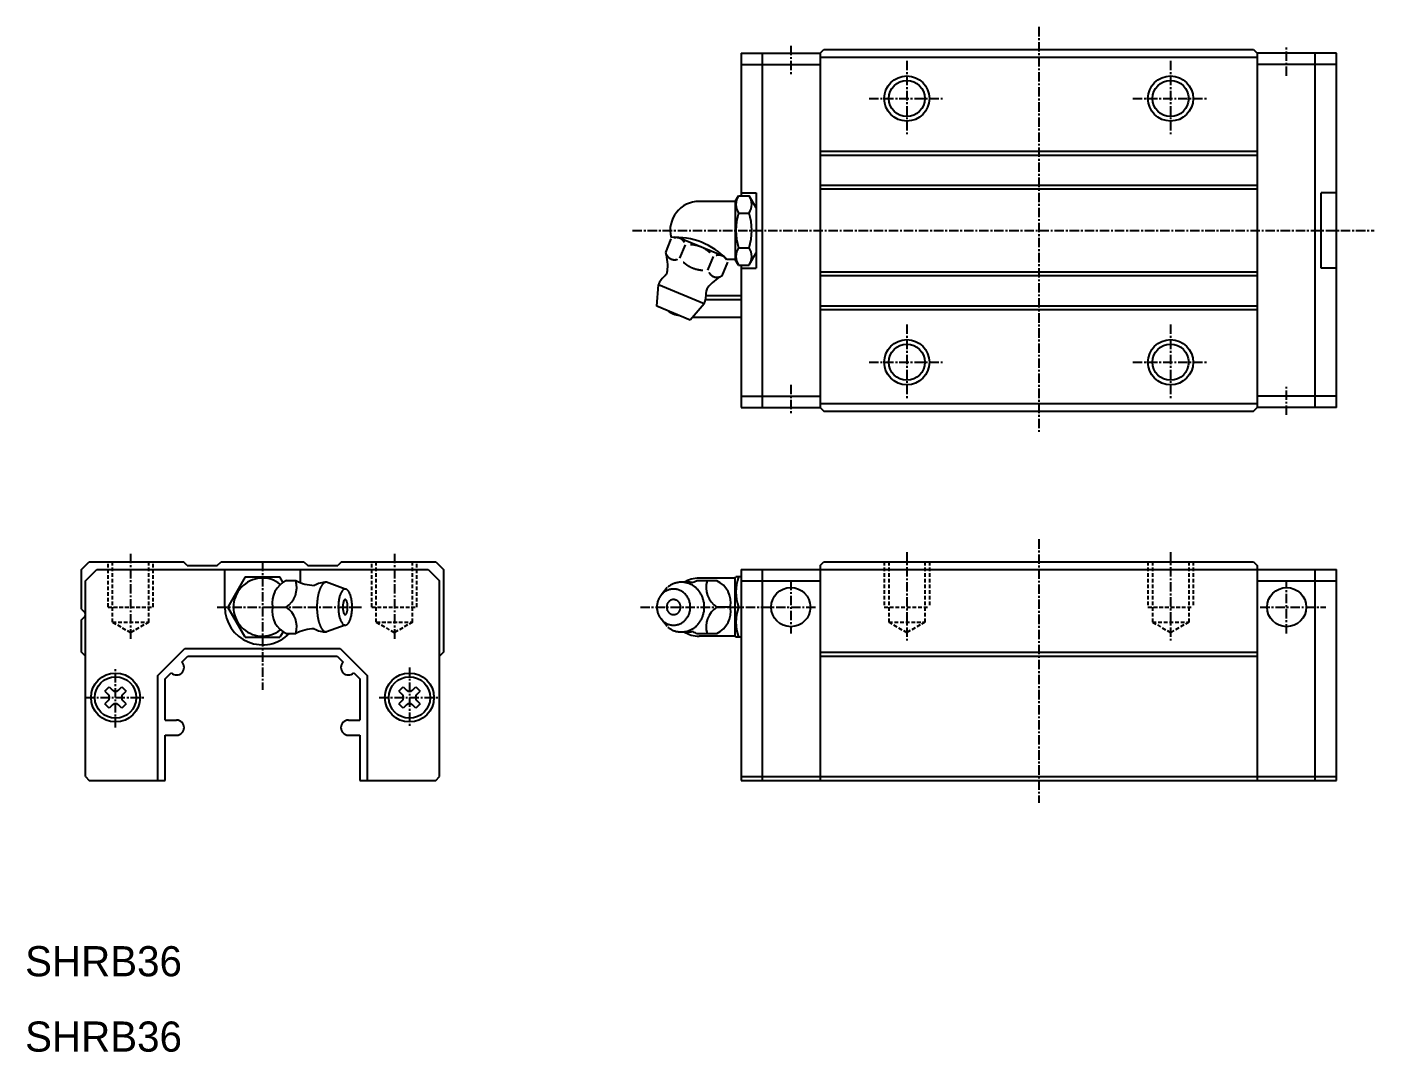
# Model space of a CAD drawing. Extents: x 10 to 189, y 10 to 146.
import ezdxf

# ---------------------------------------------------------------- set-up
doc = ezdxf.new("R2010")
doc.units = 0
doc.linetypes.add('CENTER', pattern=[2, 1.25, -0.25, 0.25, -0.25])
doc.linetypes.add('DASHED', pattern=[0.75, 0.5, -0.25])
doc.layers.get('0').update_dxf_attribs({"linetype": 'CONTINUOUS'})
doc.layers.add('CENTER', color=1, linetype='CENTER')

msp = doc.modelspace()

# ---------------------------------------------------------------- linework, layer by layer
at = {"color": 7, "linetype": 'CONTINUOUS'}
for p, q in [((105, 142.5), (105, 123.6)), ((105, 142.5), (115.5, 142.5)), ((107.8, 142.5), (107.8, 95.5)), ((115.5, 142.5), (116, 143)), ((115.5, 142.5), (115.5, 95.5)), ((115.5, 142), (173.5, 142)), ((116, 143), (173, 143)), ((173, 143), (173.5, 142.5)), ((173.5, 142.5), (173.5, 95.5)), ((184, 142.5), (173.5, 142.5)), ((181.2, 95.5), (181.2, 142.5)), ((184, 95.5), (184, 142.5)), ((105, 141), (115.5, 141)), ((184, 141), (173.5, 141)), ((115.5, 129.5), (173.5, 129.5)), ((115.5, 129), (173.5, 129)), ((104.24, 122.85), (104.68, 123.6)), ((104.68, 123.6), (106.08, 123.6)), ((105, 124), (107, 124)), ((107, 122), (106.08, 123.6)), ((107, 124), (107, 114)), ((115.5, 125), (173.5, 125)), ((115.5, 124.5), (173.5, 124.5)), ((182, 114), (182, 124)), ((184, 124), (182, 124)), ((104.24, 122.85), (99.45, 122.85)), ((104.24, 122.85), (104.24, 115.15)), ((104.68, 121.3), (106.08, 121.3)), ((102.77, 115.52), (96.6, 118.07)), ((95, 116.06), (95.74, 117.86)), ((96.87, 115.29), (97.61, 117.08)), ((104.68, 116.7), (106.08, 116.7)), ((100.61, 113.74), (101.36, 115.53)), ((102.48, 112.96), (103.23, 114.76)), ((104.24, 115.15), (103.15, 115.15)), ((104.68, 114.4), (104.24, 115.15)), ((106.08, 114.4), (107, 116)), ((104.68, 114.4), (106.08, 114.4)), ((105, 114.4), (105, 95.5)), ((105, 114), (107, 114)), ((115.5, 113.5), (173.5, 113.5)), ((115.5, 113), (173.5, 113)), ((184, 114), (182, 114)), ((93.83, 108.94), (94.04, 111.78)), ((100.13, 109.25), (94.04, 111.78)), ((100.13, 109.25), (98.27, 107.1)), ((100.32, 109.84), (105, 109.84)), ((100.38, 110.34), (105, 110.34)), ((98.27, 107.1), (93.83, 108.94)), ((98.62, 107.5), (105, 107.5)), ((115.5, 109), (173.5, 109)), ((115.5, 108.5), (173.5, 108.5)), ((105, 97), (115.5, 97)), ((184, 97), (173.5, 97)), ((105, 95.5), (115.5, 95.5)), ((115.5, 96), (173.5, 96)), ((115.5, 95.5), (116, 95)), ((116, 95), (173, 95)), ((173, 95), (173.5, 95.5)), ((184, 95.5), (173.5, 95.5)), ((17.5, 74), (18.5, 75)), ((17.5, 68.71), (17.5, 74)), ((18, 72.5), (19.5, 74)), ((18.5, 75), (31, 75)), ((19.5, 74), (63.5, 74)), ((31.5, 74.5), (31, 75)), ((31.5, 74.5), (35.5, 74.5)), ((35.5, 74.5), (36, 75)), ((36, 75), (47, 75)), ((36.5, 69), (36.5, 74)), ((46.5, 74), (46.5, 72.25)), ((47, 75), (47.5, 74.5)), ((47.5, 74.5), (51.5, 74.5)), ((52, 75), (51.5, 74.5)), ((52, 75), (64.5, 75)), ((63.5, 74), (65, 72.5)), ((64.5, 75), (65.5, 74)), ((65.5, 74), (65.5, 63)), ((105, 74), (105, 46)), ((105, 74), (115.5, 74)), ((107.8, 74), (107.8, 46)), ((115.5, 74.5), (116, 75)), ((115.5, 74.5), (115.5, 46)), ((115.5, 74), (173.5, 74)), ((116, 75), (173, 75)), ((173, 75), (173.5, 74.5)), ((173.5, 74.5), (173.5, 46)), ((173.5, 74), (184, 74)), ((181.2, 46), (181.2, 74)), ((184, 46), (184, 74)), ((18, 46.5), (18, 72.5)), ((39.19, 73), (36.88, 69)), ((39.19, 73), (41.5, 73)), ((41.5, 73), (43.81, 73)), ((44.22, 72.29), (43.81, 73)), ((44.65, 72.51), (45.92, 72.51)), ((52.48, 71.4), (49.99, 72.3)), ((65, 46.5), (65, 72.5)), ((95.18, 71.58), (94.38, 70.57)), ((99.1, 72.51), (101.78, 72.51)), ((104.24, 72.85), (99.45, 72.85)), ((104.24, 72.85), (104.33, 73)), ((104.24, 65.15), (104.24, 72.85)), ((105, 73), (104.33, 73)), ((105, 72.5), (115.5, 72.5)), ((173.5, 72.5), (184, 72.5)), ((17.5, 68.71), (17.85, 68.35)), ((39.19, 65), (36.88, 69)), ((42.85, 69), (44.65, 69)), ((103.57, 69), (101.78, 69)), ((104.68, 69), (105, 69)), ((17.5, 67.29), (17.85, 67.65)), ((17.5, 63), (17.5, 67.29)), ((52.48, 66.6), (49.99, 65.7)), ((95.18, 66.42), (94.38, 67.43)), ((39.19, 65), (41.5, 65)), ((41.5, 65), (43.81, 65)), ((44.23, 65.73), (43.81, 65)), ((44.65, 65.49), (45.92, 65.49)), ((99.1, 65.49), (101.78, 65.49)), ((104.24, 65.15), (99.45, 65.15)), ((104.33, 65), (104.24, 65.15)), ((105, 65), (104.33, 65)), ((18, 62.5), (17.5, 63)), ((27.6, 59.91), (31.18, 63.49)), ((31.18, 63.49), (51.82, 63.49)), ((51.82, 63.49), (55.4, 59.91)), ((65.5, 63), (65, 62.5)), ((115.5, 63), (173.5, 63)), ((30.81, 61.71), (31.59, 62.49)), ((31.59, 62.49), (51.41, 62.49)), ((51.41, 62.49), (52.19, 61.71)), ((115.5, 62.5), (173.5, 62.5)), ((27.6, 46), (27.6, 59.91)), ((28.6, 59.5), (29.39, 60.29)), ((28.6, 54), (28.6, 59.5)), ((53.61, 60.29), (54.4, 59.5)), ((54.4, 59.5), (54.4, 54)), ((55.4, 59.91), (55.4, 46)), ((20.58, 57.84), (21.16, 58.42)), ((20.58, 57.84), (21.03, 57.39)), ((21.16, 58.42), (21.61, 57.97)), ((22.39, 57.97), (22.84, 58.42)), ((22.84, 58.42), (23.42, 57.84)), ((22.97, 57.39), (23.42, 57.84)), ((59.58, 57.84), (60.16, 58.42)), ((59.58, 57.84), (60.03, 57.39)), ((60.16, 58.42), (60.61, 57.97)), ((61.39, 57.97), (61.84, 58.42)), ((61.84, 58.42), (62.42, 57.84)), ((61.97, 57.39), (62.42, 57.84)), ((21.03, 56.61), (20.58, 56.16)), ((21.16, 55.58), (20.58, 56.16)), ((21.61, 56.03), (21.16, 55.58)), ((22.84, 55.58), (22.39, 56.03)), ((23.42, 56.16), (22.84, 55.58)), ((23.42, 56.16), (22.97, 56.61)), ((60.03, 56.61), (59.58, 56.16)), ((60.16, 55.58), (59.58, 56.16)), ((60.61, 56.03), (60.16, 55.58)), ((61.84, 55.58), (61.39, 56.03)), ((62.42, 56.16), (61.84, 55.58)), ((62.42, 56.16), (61.97, 56.61)), ((28.6, 54), (30.1, 54)), ((52.9, 54), (54.4, 54)), ((28.6, 52), (30.1, 52)), ((28.6, 46), (28.6, 52)), ((52.9, 52), (54.4, 52)), ((54.4, 52), (54.4, 46)), ((18, 46.5), (18.5, 46)), ((64.5, 46), (65, 46.5)), ((105, 46.5), (115.5, 46.5)), ((115.5, 46.5), (173.5, 46.5)), ((173.5, 46.5), (184, 46.5)), ((18.5, 46), (28.6, 46)), ((54.4, 46), (64.5, 46)), ((105, 46), (115.5, 46)), ((115.5, 46), (173.5, 46)), ((173.5, 46), (184, 46))]:
    msp.add_line(p, q, dxfattribs=at)
at = {"color": 3, "linetype": 'DASHED'}
for p, q in [((21, 69), (21, 75)), ((21.6, 67), (21.6, 75)), ((26.4, 67), (26.4, 75)), ((27, 69), (27, 75)), ((56, 69), (56, 75)), ((56.6, 67), (56.6, 75)), ((61.4, 67), (61.4, 75)), ((62, 69), (62, 75)), ((124, 75), (124, 69)), ((124.6, 75), (124.6, 67)), ((129.4, 75), (129.4, 67)), ((130, 75), (130, 69)), ((159, 75), (159, 69)), ((159.6, 75), (159.6, 67)), ((164.4, 75), (164.4, 67)), ((165, 75), (165, 69)), ((21, 69), (27, 69)), ((56, 69), (62, 69)), ((124, 69), (130, 69)), ((159, 69), (165, 69)), ((21.6, 67), (24, 65.61)), ((21.6, 67), (26.4, 67)), ((26.4, 67), (24, 65.61)), ((56.6, 67), (59, 65.61)), ((56.6, 67), (61.4, 67)), ((61.4, 67), (59, 65.61)), ((124.6, 67), (127, 65.61)), ((124.6, 67), (129.4, 67)), ((129.4, 67), (127, 65.61)), ((159.6, 67), (162, 65.61)), ((159.6, 67), (164.4, 67)), ((164.4, 67), (162, 65.61))]:
    msp.add_line(p, q, dxfattribs=at)
at = {"color": 7, "linetype": 'CONTINUOUS'}
for points in [[(97.48, 117.41, 0), (97.47, 117.42, 0), (97.46, 117.43, 0), (97.45, 117.44, 0), (97.45, 117.45, 0), (97.44, 117.47, 0), (97.43, 117.48, 0), (97.43, 117.49, 0), (97.42, 117.5, 0), (97.41, 117.51, 0), (97.4, 117.52, 0), (97.4, 117.53, 0), (97.39, 117.54, 0), (97.38, 117.56, 0), (97.37, 117.57, 0), (97.36, 117.58, 0), (97.36, 117.59, 0), (97.35, 117.6, 0), (97.34, 117.61, 0), (97.33, 117.62, 0), (97.32, 117.63, 0), (97.31, 117.64, 0), (97.31, 117.65, 0), (97.3, 117.66, 0), (97.29, 117.67, 0), (97.28, 117.68, 0), (97.27, 117.69, 0), (97.26, 117.7, 0), (97.25, 117.71, 0), (97.24, 117.72, 0), (97.23, 117.72, 0), (97.22, 117.73, 0), (97.22, 117.74, 0), (97.21, 117.75, 0), (97.2, 117.76, 0), (97.19, 117.77, 0), (97.18, 117.78, 0), (97.17, 117.78, 0), (97.16, 117.79, 0), (97.15, 117.8, 0), (97.14, 117.81, 0), (97.13, 117.82, 0), (97.12, 117.82, 0), (97.11, 117.83, 0), (97.1, 117.84, 0), (97.09, 117.85, 0), (97.08, 117.85, 0), (97.07, 117.86, 0), (97.06, 117.87, 0), (97.05, 117.87, 0), (97.03, 117.88, 0), (97.03, 117.89, 0), (97.01, 117.89, 0), (97, 117.9, 0), (96.99, 117.9, 0), (96.98, 117.91, 0), (96.97, 117.92, 0), (96.96, 117.92, 0), (96.95, 117.93, 0), (96.94, 117.93, 0), (96.93, 117.94, 0), (96.91, 117.94, 0), (96.9, 117.95, 0), (96.89, 117.95, 0), (96.88, 117.96, 0), (96.87, 117.96, 0), (96.86, 117.97, 0), (96.85, 117.97, 0), (96.84, 117.98, 0), (96.82, 117.98, 0), (96.81, 117.98, 0), (96.8, 117.99, 0), (96.79, 117.99, 0), (96.78, 118, 0), (96.76, 118, 0), (96.75, 118, 0), (96.74, 118.01, 0), (96.73, 118.01, 0), (96.72, 118.01, 0), (96.7, 118.01, 0), (96.69, 118.02, 0), (96.68, 118.02, 0), (96.67, 118.02, 0), (96.65, 118.03, 0), (96.64, 118.03, 0), (96.63, 118.03, 0), (96.62, 118.03, 0), (96.6, 118.03, 0), (96.59, 118.03, 0), (96.58, 118.04, 0), (96.57, 118.04, 0), (96.56, 118.04, 0), (96.54, 118.04, 0), (96.53, 118.04, 0), (96.52, 118.04, 0), (96.5, 118.04, 0), (96.49, 118.04, 0), (96.48, 118.04, 0), (96.46, 118.04, 0), (96.45, 118.04, 0), (96.44, 118.04, 0), (96.43, 118.04, 0), (96.41, 118.04, 0), (96.4, 118.04, 0), (96.39, 118.04, 0), (96.38, 118.04, 0), (96.36, 118.04, 0), (96.35, 118.04, 0), (96.33, 118.04, 0), (96.32, 118.04, 0), (96.31, 118.04, 0), (96.3, 118.03, 0), (96.28, 118.03, 0), (96.27, 118.03, 0), (96.26, 118.03, 0), (96.24, 118.03, 0), (96.23, 118.03, 0), (96.22, 118.02, 0), (96.2, 118.02, 0), (96.19, 118.02, 0), (96.18, 118.01, 0), (96.16, 118.01, 0), (96.15, 118.01, 0), (96.14, 118.01, 0), (96.12, 118, 0), (96.11, 118, 0), (96.1, 118, 0), (96.08, 117.99, 0), (96.07, 117.99, 0)], [(100.88, 116.03, 0), (100.86, 116.05, 0), (100.85, 116.06, 0), (100.83, 116.08, 0), (100.81, 116.09, 0), (100.8, 116.11, 0), (100.78, 116.12, 0), (100.76, 116.14, 0), (100.74, 116.15, 0), (100.73, 116.17, 0), (100.71, 116.18, 0), (100.69, 116.2, 0), (100.67, 116.21, 0), (100.66, 116.22, 0), (100.64, 116.24, 0), (100.62, 116.25, 0), (100.6, 116.27, 0), (100.59, 116.28, 0), (100.57, 116.29, 0), (100.55, 116.31, 0), (100.53, 116.32, 0), (100.51, 116.33, 0), (100.5, 116.35, 0), (100.48, 116.36, 0), (100.46, 116.37, 0), (100.44, 116.38, 0), (100.42, 116.4, 0), (100.4, 116.41, 0), (100.39, 116.42, 0), (100.37, 116.43, 0), (100.35, 116.45, 0), (100.33, 116.46, 0), (100.31, 116.47, 0), (100.29, 116.48, 0), (100.28, 116.49, 0), (100.26, 116.51, 0), (100.24, 116.52, 0), (100.22, 116.53, 0), (100.2, 116.54, 0), (100.18, 116.55, 0), (100.16, 116.56, 0), (100.14, 116.57, 0), (100.12, 116.58, 0), (100.1, 116.59, 0), (100.08, 116.61, 0), (100.06, 116.62, 0), (100.04, 116.63, 0), (100.03, 116.64, 0), (100.01, 116.65, 0), (99.99, 116.66, 0), (99.97, 116.67, 0), (99.95, 116.68, 0), (99.93, 116.69, 0), (99.91, 116.7, 0), (99.89, 116.71, 0), (99.87, 116.72, 0), (99.85, 116.72, 0), (99.83, 116.73, 0), (99.81, 116.74, 0), (99.79, 116.75, 0), (99.77, 116.76, 0), (99.75, 116.77, 0), (99.73, 116.78, 0), (99.71, 116.79, 0), (99.69, 116.8, 0), (99.67, 116.81, 0), (99.65, 116.81, 0), (99.63, 116.82, 0), (99.6, 116.83, 0), (99.58, 116.84, 0), (99.56, 116.84, 0), (99.54, 116.85, 0), (99.52, 116.86, 0), (99.5, 116.87, 0), (99.48, 116.87, 0), (99.46, 116.88, 0), (99.44, 116.89, 0), (99.42, 116.9, 0), (99.4, 116.9, 0), (99.38, 116.91, 0), (99.36, 116.92, 0), (99.34, 116.92, 0), (99.31, 116.93, 0), (99.29, 116.94, 0), (99.27, 116.94, 0), (99.25, 116.95, 0), (99.23, 116.95, 0), (99.21, 116.96, 0), (99.19, 116.97, 0), (99.16, 116.97, 0), (99.14, 116.98, 0), (99.12, 116.98, 0), (99.1, 116.99, 0), (99.08, 116.99, 0), (99.06, 117, 0), (99.04, 117, 0), (99.01, 117.01, 0), (98.99, 117.01, 0), (98.97, 117.02, 0), (98.95, 117.02, 0), (98.93, 117.03, 0), (98.91, 117.03, 0), (98.88, 117.03, 0), (98.86, 117.04, 0), (98.84, 117.04, 0), (98.82, 117.05, 0), (98.8, 117.05, 0), (98.77, 117.05, 0), (98.75, 117.06, 0), (98.73, 117.06, 0), (98.71, 117.06, 0), (98.69, 117.07, 0), (98.66, 117.07, 0), (98.64, 117.07, 0), (98.62, 117.07, 0), (98.6, 117.08, 0), (98.57, 117.08, 0), (98.55, 117.08, 0), (98.53, 117.08, 0), (98.51, 117.09, 0), (98.49, 117.09, 0), (98.46, 117.09, 0), (98.44, 117.09, 0), (98.42, 117.09, 0), (98.4, 117.1, 0), (98.37, 117.1, 0), (98.35, 117.1, 0), (98.33, 117.1, 0), (98.3, 117.1, 0)], [(95.14, 115.74, 0), (95.14, 115.73, 0), (95.15, 115.72, 0), (95.16, 115.7, 0), (95.17, 115.69, 0), (95.17, 115.68, 0), (95.18, 115.67, 0), (95.19, 115.66, 0), (95.19, 115.64, 0), (95.2, 115.63, 0), (95.21, 115.62, 0), (95.22, 115.61, 0), (95.22, 115.6, 0), (95.23, 115.59, 0), (95.24, 115.58, 0), (95.25, 115.57, 0), (95.26, 115.56, 0), (95.27, 115.55, 0), (95.27, 115.54, 0), (95.28, 115.53, 0), (95.29, 115.52, 0), (95.3, 115.51, 0), (95.31, 115.5, 0), (95.32, 115.49, 0), (95.32, 115.48, 0), (95.33, 115.47, 0), (95.34, 115.46, 0), (95.35, 115.45, 0), (95.36, 115.44, 0), (95.37, 115.43, 0), (95.38, 115.42, 0), (95.39, 115.41, 0), (95.4, 115.4, 0), (95.41, 115.39, 0), (95.42, 115.39, 0), (95.43, 115.38, 0), (95.44, 115.37, 0), (95.45, 115.36, 0), (95.46, 115.35, 0), (95.46, 115.34, 0), (95.47, 115.34, 0), (95.48, 115.33, 0), (95.5, 115.32, 0), (95.51, 115.31, 0), (95.52, 115.31, 0), (95.53, 115.3, 0), (95.54, 115.29, 0), (95.55, 115.29, 0), (95.56, 115.28, 0), (95.57, 115.27, 0), (95.58, 115.27, 0), (95.59, 115.26, 0), (95.6, 115.25, 0), (95.61, 115.25, 0), (95.62, 115.24, 0), (95.63, 115.23, 0), (95.64, 115.23, 0), (95.65, 115.22, 0), (95.66, 115.22, 0), (95.68, 115.21, 0), (95.69, 115.21, 0), (95.7, 115.2, 0), (95.71, 115.2, 0), (95.72, 115.19, 0), (95.73, 115.19, 0), (95.74, 115.18, 0), (95.76, 115.18, 0), (95.77, 115.17, 0), (95.78, 115.17, 0), (95.79, 115.16, 0), (95.8, 115.16, 0), (95.81, 115.16, 0), (95.83, 115.15, 0), (95.84, 115.15, 0), (95.85, 115.15, 0), (95.86, 115.14, 0), (95.87, 115.14, 0), (95.89, 115.14, 0), (95.9, 115.13, 0), (95.91, 115.13, 0), (95.92, 115.13, 0), (95.93, 115.12, 0), (95.95, 115.12, 0), (95.96, 115.12, 0), (95.97, 115.12, 0), (95.98, 115.12, 0), (96, 115.11, 0), (96.01, 115.11, 0), (96.02, 115.11, 0), (96.03, 115.11, 0), (96.05, 115.11, 0), (96.06, 115.11, 0), (96.07, 115.11, 0), (96.08, 115.1, 0), (96.1, 115.1, 0), (96.11, 115.1, 0), (96.12, 115.1, 0), (96.13, 115.1, 0), (96.15, 115.1, 0), (96.16, 115.1, 0), (96.17, 115.1, 0), (96.19, 115.1, 0), (96.2, 115.1, 0), (96.21, 115.1, 0), (96.23, 115.1, 0), (96.24, 115.1, 0), (96.25, 115.1, 0), (96.27, 115.11, 0), (96.28, 115.11, 0), (96.29, 115.11, 0), (96.31, 115.11, 0), (96.32, 115.11, 0), (96.33, 115.11, 0), (96.34, 115.11, 0), (96.36, 115.12, 0), (96.37, 115.12, 0), (96.38, 115.12, 0), (96.4, 115.12, 0), (96.41, 115.12, 0), (96.42, 115.13, 0), (96.44, 115.13, 0), (96.45, 115.13, 0), (96.46, 115.14, 0), (96.48, 115.14, 0), (96.49, 115.14, 0), (96.5, 115.15, 0), (96.52, 115.15, 0), (96.53, 115.15, 0), (96.54, 115.16, 0)], [(97.34, 114.79, 0), (97.36, 114.77, 0), (97.38, 114.76, 0), (97.4, 114.74, 0), (97.41, 114.73, 0), (97.43, 114.71, 0), (97.45, 114.7, 0), (97.46, 114.68, 0), (97.48, 114.67, 0), (97.5, 114.65, 0), (97.52, 114.64, 0), (97.53, 114.62, 0), (97.55, 114.61, 0), (97.57, 114.6, 0), (97.59, 114.58, 0), (97.6, 114.57, 0), (97.62, 114.56, 0), (97.64, 114.54, 0), (97.66, 114.53, 0), (97.68, 114.51, 0), (97.69, 114.5, 0), (97.71, 114.49, 0), (97.73, 114.47, 0), (97.75, 114.46, 0), (97.77, 114.45, 0), (97.78, 114.44, 0), (97.8, 114.42, 0), (97.82, 114.41, 0), (97.84, 114.4, 0), (97.86, 114.39, 0), (97.88, 114.38, 0), (97.9, 114.36, 0), (97.91, 114.35, 0), (97.93, 114.34, 0), (97.95, 114.33, 0), (97.97, 114.31, 0), (97.99, 114.3, 0), (98.01, 114.29, 0), (98.03, 114.28, 0), (98.05, 114.27, 0), (98.06, 114.26, 0), (98.08, 114.25, 0), (98.1, 114.24, 0), (98.12, 114.23, 0), (98.14, 114.21, 0), (98.16, 114.2, 0), (98.18, 114.19, 0), (98.2, 114.18, 0), (98.22, 114.17, 0), (98.24, 114.16, 0), (98.26, 114.15, 0), (98.28, 114.14, 0), (98.3, 114.13, 0), (98.32, 114.12, 0), (98.34, 114.11, 0), (98.36, 114.1, 0), (98.38, 114.09, 0), (98.4, 114.09, 0), (98.42, 114.08, 0), (98.44, 114.07, 0), (98.46, 114.06, 0), (98.48, 114.05, 0), (98.5, 114.04, 0), (98.52, 114.03, 0), (98.54, 114.02, 0), (98.56, 114.02, 0), (98.58, 114.01, 0), (98.6, 114, 0), (98.62, 113.99, 0), (98.64, 113.98, 0), (98.66, 113.98, 0), (98.68, 113.97, 0), (98.7, 113.96, 0), (98.72, 113.95, 0), (98.75, 113.95, 0), (98.77, 113.94, 0), (98.79, 113.93, 0), (98.81, 113.92, 0), (98.83, 113.92, 0), (98.85, 113.91, 0), (98.87, 113.9, 0), (98.89, 113.9, 0), (98.91, 113.89, 0), (98.93, 113.88, 0), (98.95, 113.88, 0), (98.98, 113.87, 0), (99, 113.87, 0), (99.02, 113.86, 0), (99.04, 113.85, 0), (99.06, 113.85, 0), (99.08, 113.84, 0), (99.1, 113.84, 0), (99.12, 113.83, 0), (99.15, 113.83, 0), (99.17, 113.82, 0), (99.19, 113.82, 0), (99.21, 113.81, 0), (99.23, 113.81, 0), (99.25, 113.8, 0), (99.28, 113.8, 0), (99.3, 113.79, 0), (99.32, 113.79, 0), (99.34, 113.79, 0), (99.36, 113.78, 0), (99.39, 113.78, 0), (99.41, 113.78, 0), (99.43, 113.77, 0), (99.45, 113.77, 0), (99.47, 113.76, 0), (99.5, 113.76, 0), (99.52, 113.76, 0), (99.54, 113.75, 0), (99.56, 113.75, 0), (99.58, 113.75, 0), (99.61, 113.75, 0), (99.63, 113.74, 0), (99.65, 113.74, 0), (99.67, 113.74, 0), (99.7, 113.73, 0), (99.72, 113.73, 0), (99.74, 113.73, 0), (99.76, 113.73, 0), (99.79, 113.73, 0), (99.81, 113.73, 0), (99.83, 113.72, 0), (99.85, 113.72, 0), (99.88, 113.72, 0), (99.9, 113.72, 0), (99.92, 113.72, 0)], [(103.09, 115.08, 0), (103.08, 115.09, 0), (103.07, 115.11, 0), (103.07, 115.12, 0), (103.06, 115.13, 0), (103.05, 115.14, 0), (103.05, 115.15, 0), (103.04, 115.16, 0), (103.03, 115.18, 0), (103.02, 115.19, 0), (103.02, 115.2, 0), (103.01, 115.21, 0), (103, 115.22, 0), (102.99, 115.23, 0), (102.98, 115.24, 0), (102.98, 115.25, 0), (102.97, 115.26, 0), (102.96, 115.27, 0), (102.95, 115.28, 0), (102.94, 115.29, 0), (102.94, 115.31, 0), (102.93, 115.31, 0), (102.92, 115.32, 0), (102.91, 115.33, 0), (102.9, 115.34, 0), (102.89, 115.35, 0), (102.88, 115.36, 0), (102.87, 115.37, 0), (102.86, 115.38, 0), (102.86, 115.39, 0), (102.85, 115.4, 0), (102.84, 115.41, 0), (102.83, 115.42, 0), (102.82, 115.43, 0), (102.81, 115.43, 0), (102.8, 115.44, 0), (102.79, 115.45, 0), (102.78, 115.46, 0), (102.77, 115.47, 0), (102.76, 115.48, 0), (102.75, 115.48, 0), (102.74, 115.49, 0), (102.73, 115.5, 0), (102.72, 115.51, 0), (102.71, 115.51, 0), (102.7, 115.52, 0), (102.69, 115.53, 0), (102.68, 115.53, 0), (102.67, 115.54, 0), (102.66, 115.55, 0), (102.65, 115.56, 0), (102.64, 115.56, 0), (102.63, 115.57, 0), (102.62, 115.57, 0), (102.6, 115.58, 0), (102.59, 115.59, 0), (102.58, 115.59, 0), (102.57, 115.6, 0), (102.56, 115.6, 0), (102.55, 115.61, 0), (102.54, 115.61, 0), (102.53, 115.62, 0), (102.52, 115.62, 0), (102.5, 115.63, 0), (102.49, 115.63, 0), (102.48, 115.64, 0), (102.47, 115.64, 0), (102.46, 115.65, 0), (102.45, 115.65, 0), (102.44, 115.66, 0), (102.42, 115.66, 0), (102.41, 115.66, 0), (102.4, 115.67, 0), (102.39, 115.67, 0), (102.38, 115.67, 0), (102.36, 115.68, 0), (102.35, 115.68, 0), (102.34, 115.68, 0), (102.33, 115.69, 0), (102.32, 115.69, 0), (102.3, 115.69, 0), (102.29, 115.69, 0), (102.28, 115.7, 0), (102.27, 115.7, 0), (102.25, 115.7, 0), (102.24, 115.7, 0), (102.23, 115.71, 0), (102.22, 115.71, 0), (102.2, 115.71, 0), (102.19, 115.71, 0), (102.18, 115.71, 0), (102.17, 115.71, 0), (102.15, 115.72, 0), (102.14, 115.72, 0), (102.13, 115.72, 0), (102.12, 115.72, 0), (102.1, 115.72, 0), (102.09, 115.72, 0), (102.08, 115.72, 0), (102.06, 115.72, 0), (102.05, 115.72, 0), (102.04, 115.72, 0), (102.03, 115.72, 0), (102.01, 115.72, 0), (102, 115.72, 0), (101.99, 115.72, 0), (101.97, 115.72, 0), (101.96, 115.72, 0), (101.95, 115.71, 0), (101.93, 115.71, 0), (101.92, 115.71, 0), (101.91, 115.71, 0), (101.89, 115.71, 0), (101.88, 115.71, 0), (101.87, 115.7, 0), (101.86, 115.7, 0), (101.84, 115.7, 0), (101.83, 115.7, 0), (101.82, 115.69, 0), (101.8, 115.69, 0), (101.79, 115.69, 0), (101.78, 115.69, 0), (101.76, 115.68, 0), (101.75, 115.68, 0), (101.74, 115.68, 0), (101.72, 115.67, 0), (101.71, 115.67, 0), (101.69, 115.67, 0), (101.68, 115.66, 0)], [(100.75, 113.41, 0), (100.76, 113.4, 0), (100.76, 113.39, 0), (100.77, 113.38, 0), (100.78, 113.37, 0), (100.78, 113.35, 0), (100.79, 113.34, 0), (100.8, 113.33, 0), (100.81, 113.32, 0), (100.81, 113.31, 0), (100.82, 113.3, 0), (100.83, 113.29, 0), (100.84, 113.28, 0), (100.85, 113.26, 0), (100.85, 113.25, 0), (100.86, 113.24, 0), (100.87, 113.23, 0), (100.88, 113.22, 0), (100.89, 113.21, 0), (100.89, 113.2, 0), (100.9, 113.19, 0), (100.91, 113.18, 0), (100.92, 113.17, 0), (100.93, 113.16, 0), (100.94, 113.15, 0), (100.95, 113.14, 0), (100.96, 113.13, 0), (100.96, 113.12, 0), (100.97, 113.11, 0), (100.98, 113.1, 0), (100.99, 113.1, 0), (101, 113.09, 0), (101.01, 113.08, 0), (101.02, 113.07, 0), (101.03, 113.06, 0), (101.04, 113.05, 0), (101.05, 113.04, 0), (101.06, 113.04, 0), (101.07, 113.03, 0), (101.08, 113.02, 0), (101.09, 113.01, 0), (101.1, 113, 0), (101.11, 113, 0), (101.12, 112.99, 0), (101.13, 112.98, 0), (101.14, 112.97, 0), (101.15, 112.97, 0), (101.16, 112.96, 0), (101.17, 112.95, 0), (101.18, 112.95, 0), (101.19, 112.94, 0), (101.2, 112.94, 0), (101.21, 112.93, 0), (101.22, 112.92, 0), (101.23, 112.92, 0), (101.25, 112.91, 0), (101.26, 112.9, 0), (101.27, 112.9, 0), (101.28, 112.89, 0), (101.29, 112.89, 0), (101.3, 112.88, 0), (101.31, 112.88, 0), (101.32, 112.87, 0), (101.33, 112.87, 0), (101.34, 112.86, 0), (101.36, 112.86, 0), (101.37, 112.85, 0), (101.38, 112.85, 0), (101.39, 112.84, 0), (101.4, 112.84, 0), (101.41, 112.84, 0), (101.43, 112.83, 0), (101.44, 112.83, 0), (101.45, 112.82, 0), (101.46, 112.82, 0), (101.47, 112.82, 0), (101.49, 112.81, 0), (101.5, 112.81, 0), (101.51, 112.81, 0), (101.52, 112.81, 0), (101.53, 112.8, 0), (101.55, 112.8, 0), (101.56, 112.8, 0), (101.57, 112.8, 0), (101.58, 112.79, 0), (101.6, 112.79, 0), (101.61, 112.79, 0), (101.62, 112.79, 0), (101.63, 112.79, 0), (101.65, 112.78, 0), (101.66, 112.78, 0), (101.67, 112.78, 0), (101.68, 112.78, 0), (101.7, 112.78, 0), (101.71, 112.78, 0), (101.72, 112.78, 0), (101.73, 112.78, 0), (101.75, 112.78, 0), (101.76, 112.78, 0), (101.77, 112.78, 0), (101.79, 112.78, 0), (101.8, 112.78, 0), (101.81, 112.78, 0), (101.82, 112.78, 0), (101.84, 112.78, 0), (101.85, 112.78, 0), (101.86, 112.78, 0), (101.88, 112.78, 0), (101.89, 112.78, 0), (101.9, 112.78, 0), (101.92, 112.78, 0), (101.93, 112.79, 0), (101.94, 112.79, 0), (101.96, 112.79, 0), (101.97, 112.79, 0), (101.98, 112.79, 0), (102, 112.8, 0), (102.01, 112.8, 0), (102.02, 112.8, 0), (102.04, 112.8, 0), (102.05, 112.81, 0), (102.06, 112.81, 0), (102.08, 112.81, 0), (102.09, 112.81, 0), (102.1, 112.82, 0), (102.12, 112.82, 0), (102.13, 112.82, 0), (102.14, 112.83, 0), (102.16, 112.83, 0)], [(49.99, 72.3, 0), (49.96, 72.3, 0), (49.92, 72.3, 0), (49.89, 72.29, 0), (49.86, 72.28, 0), (49.83, 72.28, 0), (49.8, 72.26, 0), (49.77, 72.25, 0), (49.74, 72.24, 0), (49.71, 72.22, 0), (49.68, 72.2, 0), (49.65, 72.18, 0), (49.62, 72.16, 0), (49.59, 72.13, 0), (49.56, 72.11, 0), (49.53, 72.08, 0), (49.5, 72.05, 0), (49.47, 72.02, 0), (49.45, 71.98, 0), (49.42, 71.95, 0), (49.39, 71.91, 0), (49.36, 71.87, 0), (49.34, 71.83, 0), (49.31, 71.79, 0), (49.28, 71.74, 0), (49.26, 71.7, 0), (49.23, 71.65, 0), (49.21, 71.6, 0), (49.19, 71.55, 0), (49.16, 71.5, 0), (49.14, 71.45, 0), (49.12, 71.39, 0), (49.09, 71.33, 0), (49.07, 71.28, 0), (49.05, 71.22, 0), (49.03, 71.16, 0), (49.01, 71.09, 0), (48.99, 71.03, 0), (48.97, 70.97, 0), (48.95, 70.9, 0), (48.94, 70.83, 0), (48.92, 70.77, 0), (48.9, 70.7, 0), (48.89, 70.63, 0), (48.87, 70.56, 0), (48.86, 70.48, 0), (48.84, 70.41, 0), (48.83, 70.34, 0), (48.82, 70.26, 0), (48.81, 70.19, 0), (48.8, 70.11, 0), (48.79, 70.04, 0), (48.78, 69.96, 0), (48.77, 69.88, 0), (48.76, 69.8, 0), (48.75, 69.72, 0), (48.75, 69.64, 0), (48.74, 69.56, 0), (48.74, 69.48, 0), (48.73, 69.4, 0), (48.73, 69.32, 0), (48.73, 69.24, 0), (48.72, 69.16, 0), (48.72, 69.08, 0), (48.72, 69, 0), (48.72, 68.92, 0), (48.72, 68.84, 0), (48.73, 68.76, 0), (48.73, 68.68, 0), (48.73, 68.6, 0), (48.74, 68.52, 0), (48.74, 68.44, 0), (48.75, 68.36, 0), (48.75, 68.28, 0), (48.76, 68.2, 0), (48.77, 68.12, 0), (48.78, 68.04, 0), (48.79, 67.96, 0), (48.8, 67.89, 0), (48.81, 67.81, 0), (48.82, 67.74, 0), (48.83, 67.66, 0), (48.84, 67.59, 0), (48.86, 67.52, 0), (48.87, 67.44, 0), (48.89, 67.37, 0), (48.9, 67.3, 0), (48.92, 67.23, 0), (48.94, 67.17, 0), (48.95, 67.1, 0), (48.97, 67.03, 0), (48.99, 66.97, 0), (49.01, 66.91, 0), (49.03, 66.84, 0), (49.05, 66.78, 0), (49.07, 66.72, 0), (49.09, 66.67, 0), (49.12, 66.61, 0), (49.14, 66.55, 0), (49.16, 66.5, 0), (49.19, 66.45, 0), (49.21, 66.4, 0), (49.23, 66.35, 0), (49.26, 66.3, 0), (49.28, 66.26, 0), (49.31, 66.21, 0), (49.34, 66.17, 0), (49.36, 66.13, 0), (49.39, 66.09, 0), (49.42, 66.05, 0), (49.45, 66.02, 0), (49.47, 65.98, 0), (49.5, 65.95, 0), (49.53, 65.92, 0), (49.56, 65.89, 0), (49.59, 65.87, 0), (49.62, 65.84, 0), (49.65, 65.82, 0), (49.68, 65.8, 0), (49.71, 65.78, 0), (49.74, 65.76, 0), (49.77, 65.75, 0), (49.8, 65.74, 0), (49.83, 65.72, 0), (49.86, 65.72, 0), (49.89, 65.71, 0), (49.92, 65.7, 0), (49.96, 65.7, 0), (49.99, 65.7, 0)], [(95.27, 66.35, 0), (95.36, 66.28, 0), (95.45, 66.22, 0), (95.54, 66.16, 0), (95.63, 66.1, 0), (95.72, 66.05, 0), (95.82, 66, 0), (95.91, 65.95, 0), (96.01, 65.91, 0), (96.11, 65.87, 0), (96.21, 65.84, 0), (96.31, 65.81, 0), (96.41, 65.78, 0), (96.52, 65.76, 0), (96.62, 65.74, 0), (96.72, 65.72, 0), (96.83, 65.71, 0), (96.93, 65.7, 0), (97.04, 65.7, 0), (97.14, 65.7, 0), (97.25, 65.7, 0), (97.35, 65.71, 0), (97.46, 65.72, 0), (97.56, 65.74, 0), (97.67, 65.76, 0), (97.77, 65.78, 0), (97.87, 65.81, 0), (97.97, 65.84, 0), (98.07, 65.88, 0), (98.17, 65.92, 0), (98.27, 65.96, 0), (98.36, 66, 0), (98.46, 66.05, 0), (98.55, 66.11, 0), (98.64, 66.16, 0), (98.73, 66.22, 0), (98.82, 66.29, 0), (98.9, 66.35, 0), (98.99, 66.42, 0), (99.07, 66.49, 0), (99.15, 66.57, 0), (99.22, 66.65, 0), (99.3, 66.73, 0), (99.37, 66.81, 0), (99.44, 66.9, 0), (99.5, 66.99, 0), (99.56, 67.08, 0), (99.62, 67.17, 0), (99.68, 67.27, 0), (99.74, 67.37, 0), (99.78, 67.47, 0), (99.83, 67.57, 0), (99.88, 67.67, 0), (99.92, 67.78, 0), (99.95, 67.88, 0), (99.99, 67.99, 0), (100.02, 68.1, 0), (100.04, 68.21, 0), (100.07, 68.32, 0), (100.09, 68.43, 0), (100.1, 68.55, 0), (100.12, 68.66, 0), (100.13, 68.77, 0), (100.13, 68.89, 0), (100.13, 69, 0), (100.13, 69.11, 0), (100.13, 69.23, 0), (100.12, 69.34, 0), (100.1, 69.45, 0), (100.09, 69.57, 0), (100.07, 69.68, 0), (100.04, 69.79, 0), (100.02, 69.9, 0), (99.99, 70.01, 0), (99.95, 70.12, 0), (99.92, 70.22, 0), (99.88, 70.33, 0), (99.83, 70.43, 0), (99.78, 70.53, 0), (99.74, 70.63, 0), (99.68, 70.73, 0), (99.62, 70.83, 0), (99.56, 70.92, 0), (99.5, 71.01, 0), (99.44, 71.1, 0), (99.37, 71.19, 0), (99.3, 71.27, 0), (99.22, 71.35, 0), (99.15, 71.43, 0), (99.07, 71.51, 0), (98.99, 71.58, 0), (98.9, 71.65, 0), (98.82, 71.71, 0), (98.73, 71.78, 0), (98.64, 71.84, 0), (98.55, 71.89, 0), (98.46, 71.95, 0), (98.36, 72, 0), (98.27, 72.04, 0), (98.17, 72.08, 0), (98.07, 72.12, 0), (97.97, 72.16, 0), (97.87, 72.19, 0), (97.77, 72.22, 0), (97.67, 72.24, 0), (97.56, 72.26, 0), (97.46, 72.28, 0), (97.35, 72.29, 0), (97.25, 72.3, 0), (97.14, 72.3, 0), (97.04, 72.3, 0), (96.93, 72.3, 0), (96.83, 72.29, 0), (96.72, 72.28, 0), (96.62, 72.26, 0), (96.52, 72.24, 0), (96.41, 72.22, 0), (96.31, 72.19, 0), (96.21, 72.16, 0), (96.11, 72.13, 0), (96.01, 72.09, 0), (95.91, 72.05, 0), (95.82, 72, 0), (95.72, 71.95, 0), (95.63, 71.9, 0), (95.54, 71.84, 0), (95.45, 71.78, 0), (95.36, 71.72, 0), (95.27, 71.66, 0)], [(98.46, 72.25, 0), (98.45, 72.25, 0), (98.44, 72.26, 0), (98.44, 72.26, 0), (98.43, 72.26, 0), (98.42, 72.26, 0), (98.42, 72.26, 0), (98.41, 72.26, 0), (98.4, 72.26, 0), (98.4, 72.26, 0), (98.39, 72.27, 0), (98.38, 72.27, 0), (98.37, 72.27, 0), (98.37, 72.27, 0), (98.36, 72.27, 0), (98.35, 72.27, 0), (98.35, 72.27, 0), (98.34, 72.27, 0), (98.33, 72.27, 0), (98.32, 72.27, 0), (98.32, 72.28, 0), (98.31, 72.28, 0), (98.3, 72.28, 0), (98.3, 72.28, 0), (98.29, 72.28, 0), (98.28, 72.28, 0), (98.28, 72.28, 0), (98.27, 72.28, 0), (98.26, 72.28, 0), (98.25, 72.28, 0), (98.25, 72.28, 0), (98.24, 72.28, 0), (98.23, 72.29, 0), (98.22, 72.29, 0), (98.22, 72.29, 0), (98.21, 72.29, 0), (98.2, 72.29, 0), (98.2, 72.29, 0), (98.19, 72.29, 0), (98.18, 72.29, 0), (98.18, 72.29, 0), (98.17, 72.29, 0), (98.16, 72.29, 0), (98.15, 72.29, 0), (98.15, 72.29, 0), (98.14, 72.29, 0), (98.13, 72.29, 0), (98.12, 72.29, 0), (98.12, 72.29, 0), (98.11, 72.3, 0), (98.1, 72.3, 0), (98.1, 72.3, 0), (98.09, 72.3, 0), (98.08, 72.3, 0), (98.08, 72.3, 0), (98.07, 72.3, 0), (98.06, 72.3, 0), (98.05, 72.3, 0), (98.05, 72.3, 0), (98.04, 72.3, 0), (98.03, 72.3, 0), (98.03, 72.3, 0), (98.02, 72.3, 0), (98.01, 72.3, 0), (98, 72.3, 0), (98, 72.3, 0), (97.99, 72.3, 0), (97.98, 72.3, 0), (97.97, 72.3, 0), (97.97, 72.3, 0), (97.96, 72.3, 0), (97.95, 72.3, 0), (97.95, 72.3, 0), (97.94, 72.3, 0), (97.93, 72.3, 0), (97.93, 72.3, 0), (97.92, 72.3, 0), (97.91, 72.3, 0), (97.9, 72.3, 0), (97.9, 72.3, 0), (97.89, 72.3, 0), (97.88, 72.3, 0), (97.87, 72.3, 0), (97.87, 72.3, 0), (97.86, 72.3, 0), (97.85, 72.3, 0), (97.85, 72.3, 0), (97.84, 72.3, 0), (97.83, 72.3, 0), (97.82, 72.3, 0), (97.82, 72.3, 0), (97.81, 72.3, 0), (97.8, 72.3, 0), (97.8, 72.3, 0), (97.79, 72.3, 0), (97.78, 72.3, 0), (97.78, 72.3, 0), (97.77, 72.29, 0), (97.76, 72.29, 0), (97.75, 72.29, 0), (97.75, 72.29, 0), (97.74, 72.29, 0), (97.73, 72.29, 0), (97.72, 72.29, 0), (97.72, 72.29, 0), (97.71, 72.29, 0), (97.7, 72.29, 0), (97.7, 72.29, 0), (97.69, 72.29, 0), (97.68, 72.29, 0), (97.67, 72.29, 0), (97.67, 72.29, 0), (97.66, 72.29, 0), (97.65, 72.28, 0), (97.65, 72.28, 0), (97.64, 72.28, 0), (97.63, 72.28, 0), (97.63, 72.28, 0), (97.62, 72.28, 0), (97.61, 72.28, 0), (97.6, 72.28, 0), (97.6, 72.28, 0), (97.59, 72.28, 0), (97.58, 72.28, 0), (97.57, 72.28, 0), (97.57, 72.27, 0), (97.56, 72.27, 0), (97.55, 72.27, 0), (97.55, 72.27, 0)], [(52.48, 71.4, 0), (52.44, 71.4, 0), (52.39, 71.39, 0), (52.35, 71.37, 0), (52.3, 71.35, 0), (52.26, 71.33, 0), (52.21, 71.3, 0), (52.17, 71.26, 0), (52.13, 71.22, 0), (52.09, 71.17, 0), (52.05, 71.12, 0), (52.01, 71.06, 0), (51.97, 71, 0), (51.93, 70.93, 0), (51.9, 70.86, 0), (51.86, 70.78, 0), (51.83, 70.7, 0), (51.8, 70.61, 0), (51.77, 70.52, 0), (51.74, 70.43, 0), (51.72, 70.33, 0), (51.69, 70.23, 0), (51.67, 70.13, 0), (51.65, 70.03, 0), (51.63, 69.92, 0), (51.62, 69.81, 0), (51.6, 69.7, 0), (51.59, 69.58, 0), (51.58, 69.47, 0), (51.57, 69.35, 0), (51.57, 69.24, 0), (51.56, 69.12, 0), (51.56, 69, 0), (51.56, 68.88, 0), (51.57, 68.76, 0), (51.57, 68.65, 0), (51.58, 68.53, 0), (51.59, 68.42, 0), (51.6, 68.3, 0), (51.62, 68.19, 0), (51.63, 68.08, 0), (51.65, 67.97, 0), (51.67, 67.87, 0), (51.69, 67.77, 0), (51.72, 67.67, 0), (51.74, 67.57, 0), (51.77, 67.48, 0), (51.8, 67.39, 0), (51.83, 67.3, 0), (51.86, 67.22, 0), (51.9, 67.14, 0), (51.93, 67.07, 0), (51.97, 67, 0), (52.01, 66.94, 0), (52.05, 66.88, 0), (52.09, 66.83, 0), (52.13, 66.78, 0), (52.17, 66.74, 0), (52.21, 66.7, 0), (52.26, 66.67, 0), (52.3, 66.65, 0), (52.35, 66.63, 0), (52.39, 66.61, 0), (52.44, 66.6, 0), (52.48, 66.6, 0), (52.53, 66.6, 0), (52.57, 66.61, 0), (52.62, 66.63, 0), (52.66, 66.65, 0), (52.7, 66.67, 0), (52.75, 66.7, 0), (52.79, 66.74, 0), (52.83, 66.78, 0), (52.87, 66.83, 0), (52.91, 66.88, 0), (52.95, 66.94, 0), (52.99, 67, 0), (53.03, 67.07, 0), (53.06, 67.14, 0), (53.1, 67.22, 0), (53.13, 67.3, 0), (53.16, 67.39, 0), (53.19, 67.48, 0), (53.22, 67.57, 0), (53.24, 67.67, 0), (53.27, 67.77, 0), (53.29, 67.87, 0), (53.31, 67.97, 0), (53.33, 68.08, 0), (53.35, 68.19, 0), (53.36, 68.3, 0), (53.37, 68.42, 0), (53.38, 68.53, 0), (53.39, 68.65, 0), (53.39, 68.76, 0), (53.4, 68.88, 0), (53.4, 69, 0), (53.4, 69.12, 0), (53.39, 69.24, 0), (53.39, 69.35, 0), (53.38, 69.47, 0), (53.37, 69.58, 0), (53.36, 69.7, 0), (53.35, 69.81, 0), (53.33, 69.92, 0), (53.31, 70.03, 0), (53.29, 70.13, 0), (53.27, 70.23, 0), (53.24, 70.33, 0), (53.22, 70.43, 0), (53.19, 70.52, 0), (53.16, 70.61, 0), (53.13, 70.7, 0), (53.1, 70.78, 0), (53.06, 70.86, 0), (53.03, 70.93, 0), (52.99, 71, 0), (52.95, 71.06, 0), (52.91, 71.12, 0), (52.87, 71.17, 0), (52.83, 71.22, 0), (52.79, 71.26, 0), (52.75, 71.3, 0), (52.7, 71.33, 0), (52.66, 71.35, 0), (52.62, 71.37, 0), (52.57, 71.39, 0), (52.53, 71.4, 0), (52.48, 71.4, 0)], [(52.48, 68, 0), (52.5, 68, 0), (52.51, 68, 0), (52.53, 68.01, 0), (52.54, 68.02, 0), (52.56, 68.03, 0), (52.58, 68.04, 0), (52.59, 68.06, 0), (52.6, 68.08, 0), (52.62, 68.1, 0), (52.63, 68.12, 0), (52.65, 68.14, 0), (52.66, 68.17, 0), (52.67, 68.2, 0), (52.69, 68.23, 0), (52.7, 68.26, 0), (52.71, 68.29, 0), (52.72, 68.33, 0), (52.73, 68.37, 0), (52.74, 68.4, 0), (52.75, 68.44, 0), (52.76, 68.49, 0), (52.77, 68.53, 0), (52.77, 68.57, 0), (52.78, 68.62, 0), (52.79, 68.66, 0), (52.79, 68.71, 0), (52.8, 68.76, 0), (52.8, 68.8, 0), (52.8, 68.85, 0), (52.8, 68.9, 0), (52.81, 68.95, 0), (52.81, 69, 0), (52.81, 69.05, 0), (52.8, 69.1, 0), (52.8, 69.15, 0), (52.8, 69.2, 0), (52.8, 69.24, 0), (52.79, 69.29, 0), (52.79, 69.34, 0), (52.78, 69.38, 0), (52.77, 69.43, 0), (52.77, 69.47, 0), (52.76, 69.51, 0), (52.75, 69.56, 0), (52.74, 69.6, 0), (52.73, 69.63, 0), (52.72, 69.67, 0), (52.71, 69.71, 0), (52.7, 69.74, 0), (52.69, 69.77, 0), (52.67, 69.8, 0), (52.66, 69.83, 0), (52.65, 69.86, 0), (52.63, 69.88, 0), (52.62, 69.9, 0), (52.6, 69.92, 0), (52.59, 69.94, 0), (52.58, 69.96, 0), (52.56, 69.97, 0), (52.54, 69.98, 0), (52.53, 69.99, 0), (52.51, 70, 0), (52.5, 70, 0), (52.48, 70, 0), (52.46, 70, 0), (52.45, 70, 0), (52.43, 69.99, 0), (52.42, 69.98, 0), (52.4, 69.97, 0), (52.39, 69.96, 0), (52.37, 69.94, 0), (52.36, 69.92, 0), (52.34, 69.9, 0), (52.33, 69.88, 0), (52.31, 69.86, 0), (52.3, 69.83, 0), (52.29, 69.8, 0), (52.27, 69.77, 0), (52.26, 69.74, 0), (52.25, 69.71, 0), (52.24, 69.67, 0), (52.23, 69.63, 0), (52.22, 69.6, 0), (52.21, 69.56, 0), (52.2, 69.51, 0), (52.19, 69.47, 0), (52.19, 69.43, 0), (52.18, 69.38, 0), (52.17, 69.34, 0), (52.17, 69.29, 0), (52.17, 69.24, 0), (52.16, 69.2, 0), (52.16, 69.15, 0), (52.16, 69.1, 0), (52.16, 69.05, 0), (52.16, 69, 0), (52.16, 68.95, 0), (52.16, 68.9, 0), (52.16, 68.85, 0), (52.16, 68.8, 0), (52.17, 68.76, 0), (52.17, 68.71, 0), (52.17, 68.66, 0), (52.18, 68.62, 0), (52.19, 68.57, 0), (52.19, 68.53, 0), (52.2, 68.49, 0), (52.21, 68.44, 0), (52.22, 68.4, 0), (52.23, 68.37, 0), (52.24, 68.33, 0), (52.25, 68.29, 0), (52.26, 68.26, 0), (52.27, 68.23, 0), (52.29, 68.2, 0), (52.3, 68.17, 0), (52.31, 68.14, 0), (52.33, 68.12, 0), (52.34, 68.1, 0), (52.36, 68.08, 0), (52.37, 68.06, 0), (52.39, 68.04, 0), (52.4, 68.03, 0), (52.42, 68.02, 0), (52.43, 68.01, 0), (52.45, 68, 0), (52.46, 68, 0), (52.48, 68, 0)], [(96.05, 66.6, 0), (96.16, 66.6, 0), (96.27, 66.61, 0), (96.38, 66.63, 0), (96.48, 66.65, 0), (96.59, 66.67, 0), (96.69, 66.7, 0), (96.8, 66.74, 0), (96.9, 66.78, 0), (97, 66.83, 0), (97.1, 66.88, 0), (97.19, 66.94, 0), (97.28, 67, 0), (97.37, 67.07, 0), (97.46, 67.14, 0), (97.54, 67.22, 0), (97.62, 67.3, 0), (97.69, 67.39, 0), (97.77, 67.48, 0), (97.83, 67.57, 0), (97.9, 67.67, 0), (97.95, 67.77, 0), (98.01, 67.87, 0), (98.06, 67.97, 0), (98.1, 68.08, 0), (98.14, 68.19, 0), (98.17, 68.3, 0), (98.2, 68.42, 0), (98.23, 68.53, 0), (98.25, 68.65, 0), (98.26, 68.76, 0), (98.27, 68.88, 0), (98.27, 69, 0), (98.27, 69.12, 0), (98.26, 69.24, 0), (98.25, 69.35, 0), (98.23, 69.47, 0), (98.2, 69.58, 0), (98.17, 69.7, 0), (98.14, 69.81, 0), (98.1, 69.92, 0), (98.06, 70.03, 0), (98.01, 70.13, 0), (97.95, 70.23, 0), (97.9, 70.33, 0), (97.83, 70.43, 0), (97.77, 70.52, 0), (97.69, 70.61, 0), (97.62, 70.7, 0), (97.54, 70.78, 0), (97.46, 70.86, 0), (97.37, 70.93, 0), (97.28, 71, 0), (97.19, 71.06, 0), (97.1, 71.12, 0), (97, 71.17, 0), (96.9, 71.22, 0), (96.8, 71.26, 0), (96.69, 71.3, 0), (96.59, 71.33, 0), (96.48, 71.35, 0), (96.38, 71.37, 0), (96.27, 71.39, 0), (96.16, 71.4, 0), (96.05, 71.4, 0), (95.94, 71.4, 0), (95.83, 71.39, 0), (95.73, 71.37, 0), (95.62, 71.35, 0), (95.51, 71.33, 0), (95.41, 71.3, 0), (95.31, 71.26, 0), (95.2, 71.22, 0), (95.1, 71.17, 0), (95.01, 71.12, 0), (94.91, 71.06, 0), (94.82, 71, 0), (94.73, 70.93, 0), (94.64, 70.86, 0), (94.56, 70.78, 0), (94.48, 70.7, 0), (94.41, 70.61, 0), (94.34, 70.52, 0), (94.27, 70.43, 0), (94.21, 70.33, 0), (94.15, 70.23, 0), (94.1, 70.13, 0), (94.05, 70.03, 0), (94, 69.92, 0), (93.96, 69.81, 0), (93.93, 69.7, 0), (93.9, 69.58, 0), (93.88, 69.47, 0), (93.86, 69.35, 0), (93.84, 69.24, 0), (93.84, 69.12, 0), (93.83, 69, 0), (93.84, 68.88, 0), (93.84, 68.76, 0), (93.86, 68.65, 0), (93.88, 68.53, 0), (93.9, 68.42, 0), (93.93, 68.3, 0), (93.96, 68.19, 0), (94, 68.08, 0), (94.05, 67.97, 0), (94.1, 67.87, 0), (94.15, 67.77, 0), (94.21, 67.67, 0), (94.27, 67.57, 0), (94.34, 67.48, 0), (94.41, 67.39, 0), (94.48, 67.3, 0), (94.56, 67.22, 0), (94.64, 67.14, 0), (94.73, 67.07, 0), (94.82, 67, 0), (94.91, 66.94, 0), (95.01, 66.88, 0), (95.1, 66.83, 0), (95.2, 66.78, 0), (95.31, 66.74, 0), (95.41, 66.7, 0), (95.51, 66.67, 0), (95.62, 66.65, 0), (95.73, 66.63, 0), (95.83, 66.61, 0), (95.94, 66.6, 0), (96.05, 66.6, 0)], [(96.05, 68, 0), (96.1, 68, 0), (96.14, 68, 0), (96.19, 68.01, 0), (96.23, 68.02, 0), (96.28, 68.03, 0), (96.32, 68.04, 0), (96.36, 68.06, 0), (96.41, 68.08, 0), (96.45, 68.1, 0), (96.49, 68.12, 0), (96.53, 68.14, 0), (96.57, 68.17, 0), (96.6, 68.2, 0), (96.64, 68.23, 0), (96.67, 68.26, 0), (96.71, 68.29, 0), (96.74, 68.33, 0), (96.77, 68.37, 0), (96.79, 68.4, 0), (96.82, 68.44, 0), (96.84, 68.49, 0), (96.87, 68.53, 0), (96.89, 68.57, 0), (96.91, 68.62, 0), (96.92, 68.66, 0), (96.94, 68.71, 0), (96.95, 68.76, 0), (96.96, 68.81, 0), (96.97, 68.85, 0), (96.97, 68.9, 0), (96.97, 68.95, 0), (96.98, 69, 0), (96.97, 69.05, 0), (96.97, 69.1, 0), (96.97, 69.15, 0), (96.96, 69.2, 0), (96.95, 69.24, 0), (96.94, 69.29, 0), (96.92, 69.34, 0), (96.91, 69.38, 0), (96.89, 69.43, 0), (96.87, 69.47, 0), (96.84, 69.51, 0), (96.82, 69.56, 0), (96.79, 69.6, 0), (96.77, 69.63, 0), (96.74, 69.67, 0), (96.71, 69.71, 0), (96.67, 69.74, 0), (96.64, 69.77, 0), (96.6, 69.8, 0), (96.57, 69.83, 0), (96.53, 69.86, 0), (96.49, 69.88, 0), (96.45, 69.9, 0), (96.41, 69.92, 0), (96.36, 69.94, 0), (96.32, 69.96, 0), (96.28, 69.97, 0), (96.23, 69.98, 0), (96.19, 69.99, 0), (96.14, 70, 0), (96.1, 70, 0), (96.05, 70, 0), (96.01, 70, 0), (95.96, 70, 0), (95.92, 69.99, 0), (95.87, 69.98, 0), (95.83, 69.97, 0), (95.78, 69.96, 0), (95.74, 69.94, 0), (95.7, 69.92, 0), (95.66, 69.9, 0), (95.62, 69.88, 0), (95.58, 69.86, 0), (95.54, 69.83, 0), (95.5, 69.8, 0), (95.47, 69.77, 0), (95.43, 69.74, 0), (95.4, 69.71, 0), (95.37, 69.67, 0), (95.34, 69.63, 0), (95.31, 69.6, 0), (95.28, 69.56, 0), (95.26, 69.51, 0), (95.24, 69.47, 0), (95.22, 69.43, 0), (95.2, 69.38, 0), (95.18, 69.34, 0), (95.17, 69.29, 0), (95.16, 69.24, 0), (95.15, 69.2, 0), (95.14, 69.15, 0), (95.13, 69.1, 0), (95.13, 69.05, 0), (95.13, 69, 0), (95.13, 68.95, 0), (95.13, 68.9, 0), (95.14, 68.85, 0), (95.15, 68.81, 0), (95.16, 68.76, 0), (95.17, 68.71, 0), (95.18, 68.66, 0), (95.2, 68.62, 0), (95.22, 68.57, 0), (95.24, 68.53, 0), (95.26, 68.49, 0), (95.28, 68.44, 0), (95.31, 68.4, 0), (95.34, 68.37, 0), (95.37, 68.33, 0), (95.4, 68.29, 0), (95.43, 68.26, 0), (95.47, 68.23, 0), (95.5, 68.2, 0), (95.54, 68.17, 0), (95.58, 68.14, 0), (95.62, 68.12, 0), (95.66, 68.1, 0), (95.7, 68.08, 0), (95.74, 68.06, 0), (95.78, 68.04, 0), (95.83, 68.03, 0), (95.87, 68.02, 0), (95.92, 68.01, 0), (95.96, 68, 0), (96.01, 68, 0), (96.05, 68, 0)], [(97.55, 65.73, 0), (97.55, 65.73, 0), (97.56, 65.73, 0), (97.57, 65.73, 0), (97.57, 65.72, 0), (97.58, 65.72, 0), (97.59, 65.72, 0), (97.6, 65.72, 0), (97.6, 65.72, 0), (97.61, 65.72, 0), (97.62, 65.72, 0), (97.63, 65.72, 0), (97.63, 65.72, 0), (97.64, 65.72, 0), (97.65, 65.72, 0), (97.65, 65.72, 0), (97.66, 65.71, 0), (97.67, 65.71, 0), (97.67, 65.71, 0), (97.68, 65.71, 0), (97.69, 65.71, 0), (97.7, 65.71, 0), (97.7, 65.71, 0), (97.71, 65.71, 0), (97.72, 65.71, 0), (97.72, 65.71, 0), (97.73, 65.71, 0), (97.74, 65.71, 0), (97.75, 65.71, 0), (97.75, 65.71, 0), (97.76, 65.71, 0), (97.77, 65.71, 0), (97.78, 65.71, 0), (97.78, 65.7, 0), (97.79, 65.7, 0), (97.8, 65.7, 0), (97.8, 65.7, 0), (97.81, 65.7, 0), (97.82, 65.7, 0), (97.82, 65.7, 0), (97.83, 65.7, 0), (97.84, 65.7, 0), (97.85, 65.7, 0), (97.85, 65.7, 0), (97.86, 65.7, 0), (97.87, 65.7, 0), (97.87, 65.7, 0), (97.88, 65.7, 0), (97.89, 65.7, 0), (97.9, 65.7, 0), (97.9, 65.7, 0), (97.91, 65.7, 0), (97.92, 65.7, 0), (97.93, 65.7, 0), (97.93, 65.7, 0), (97.94, 65.7, 0), (97.95, 65.7, 0), (97.95, 65.7, 0), (97.96, 65.7, 0), (97.97, 65.7, 0), (97.97, 65.7, 0), (97.98, 65.7, 0), (97.99, 65.7, 0), (98, 65.7, 0), (98, 65.7, 0), (98.01, 65.7, 0), (98.02, 65.7, 0), (98.03, 65.7, 0), (98.03, 65.7, 0), (98.04, 65.7, 0), (98.05, 65.7, 0), (98.05, 65.7, 0), (98.06, 65.7, 0), (98.07, 65.7, 0), (98.08, 65.7, 0), (98.08, 65.7, 0), (98.09, 65.7, 0), (98.1, 65.7, 0), (98.1, 65.7, 0), (98.11, 65.7, 0), (98.12, 65.71, 0), (98.12, 65.71, 0), (98.13, 65.71, 0), (98.14, 65.71, 0), (98.15, 65.71, 0), (98.15, 65.71, 0), (98.16, 65.71, 0), (98.17, 65.71, 0), (98.18, 65.71, 0), (98.18, 65.71, 0), (98.19, 65.71, 0), (98.2, 65.71, 0), (98.2, 65.71, 0), (98.21, 65.71, 0), (98.22, 65.71, 0), (98.22, 65.71, 0), (98.23, 65.71, 0), (98.24, 65.72, 0), (98.25, 65.72, 0), (98.25, 65.72, 0), (98.26, 65.72, 0), (98.27, 65.72, 0), (98.28, 65.72, 0), (98.28, 65.72, 0), (98.29, 65.72, 0), (98.3, 65.72, 0), (98.3, 65.72, 0), (98.31, 65.72, 0), (98.32, 65.72, 0), (98.32, 65.73, 0), (98.33, 65.73, 0), (98.34, 65.73, 0), (98.35, 65.73, 0), (98.35, 65.73, 0), (98.36, 65.73, 0), (98.37, 65.73, 0), (98.37, 65.73, 0), (98.38, 65.73, 0), (98.39, 65.74, 0), (98.4, 65.74, 0), (98.4, 65.74, 0), (98.41, 65.74, 0), (98.42, 65.74, 0), (98.42, 65.74, 0), (98.43, 65.74, 0), (98.44, 65.74, 0), (98.44, 65.74, 0), (98.45, 65.75, 0), (98.46, 65.75, 0)]]:
    msp.add_polyline3d(points, dxfattribs=at)
at = {"color": 3, "linetype": 'CONTINUOUS'}
for centre in [(127, 136.5), (162, 136.5), (127, 101.5), (162, 101.5)]:
    msp.add_circle(centre, 3, dxfattribs=at)
at = {"color": 7, "linetype": 'CONTINUOUS'}
for centre, radius in [((127, 136.5), 2.4), ((162, 136.5), 2.4), ((127, 101.5), 2.4), ((162, 101.5), 2.4), ((111.6, 69), 2.6), ((177.4, 69), 2.6), ((22, 57), 3.25), ((22, 57), 2.75), ((61, 57), 3.25), ((61, 57), 2.75)]:
    msp.add_circle(centre, radius, dxfattribs=at)
for centre, radius, start, end in [((106.41, 122.45), 2.08, 146.4718, 213.5286), ((104.34, 122.45), 2.08, 326.4714, 33.5282), ((99.45, 119), 3.85, 89.9688, 194.0472), ((112.14, 119), 7.81, 162.8691, 197.1308), ((98.61, 119), 7.81, 342.8691, 17.1308), ((96.24, 108.48), 9.6, 44.0073, 93.1525), ((106.41, 115.55), 2.08, 146.4713, 213.5276), ((104.34, 115.55), 2.08, 326.4724, 33.5286), ((89.27, 114.29), 6, 352.7335, 17.1648), ((97.08, 110.51), 3.3, 130.4487, 157.5), ((94.42, 113.63), 0.8, 310.4487, 352.7334), ((105.28, 107.66), 6, 117.8352, 142.2665), ((101.17, 110.84), 0.8, 142.2666, 184.5512), ((97.08, 110.51), 3.3, 337.5001, 4.5513), ((97.23, 110.87), 3.2, 232.1232, 262.8767), ((41.5, 69), 3.85, 51.5265, 308.4735), ((45.97, 69.61), 3.18, 114.0397, 191.0161), ((42.87, 71.63), 3.18, 303.9839, 15.9712), ((48.62, 77.87), 6, 243.206, 267.6158), ((49.99, 69), 3.3, 90.0001, 119.407), ((99.45, 69), 3.85, 89.9688, 121.6158), ((96.39, 77.86), 6, 290.5447, 296.794), ((103.55, 71.63), 3.18, 164.0292, 236.0167), ((100.45, 69.61), 3.18, 348.9835, 65.3755), ((110.28, 71), 5.95, 160.3465, 199.6535), ((17.5, 68), 0.5, 315, 45), ((41.5, 69), 5, 180, 315.4541), ((45.97, 68.39), 3.18, 168.9839, 245.9603), ((42.87, 66.37), 3.18, 344.0288, 56.0161), ((103.55, 66.37), 3.18, 123.9833, 195.9708), ((100.45, 68.39), 3.18, 294.6245, 11.0165), ((110.28, 67), 5.95, 160.3465, 199.6535), ((48.62, 60.13), 6, 92.3842, 116.794), ((49.99, 69), 3.3, 240.593, 269.9999), ((99.45, 69), 3.85, 238.3842, 270.0312), ((96.39, 60.14), 6, 63.206, 69.4553), ((30.1, 61), 1, 225, 45), ((52.9, 61), 1, 135, 315), ((20.64, 57), 0.55, 315.0001, 44.9999), ((22, 58.36), 0.55, 225, 315), ((23.36, 57), 0.55, 135, 225), ((59.64, 57), 0.55, 315.0001, 44.9999), ((61, 58.36), 0.55, 225, 315), ((62.36, 57), 0.55, 135, 225), ((22, 55.64), 0.55, 45, 135), ((61, 55.64), 0.55, 45, 135), ((30.1, 53), 1, 270.0001, 90), ((52.9, 53), 1, 90, 269.9999)]:
    msp.add_arc(centre, radius, start, end, dxfattribs=at)
at = {"layer": 'CENTER', "color": 1, "linetype": 'CENTER'}
for p, q in [((144.5, 146), (144.5, 92)), ((111.6, 143.5), (111.6, 139.5)), ((177.4, 139.5), (177.4, 143.5)), ((127, 141.5), (127, 131.5)), ((162, 141.5), (162, 131.5)), ((122, 136.5), (132, 136.5)), ((157, 136.5), (167, 136.5)), ((90.6, 119), (189, 119)), ((127, 106.5), (127, 96.5)), ((162, 106.5), (162, 96.5)), ((122, 101.5), (132, 101.5)), ((157, 101.5), (167, 101.5)), ((111.6, 98.5), (111.6, 94.5)), ((177.4, 94.5), (177.4, 98.5)), ((144.5, 78), (144.5, 43)), ((24, 76.06), (24, 64.56)), ((59, 76.06), (59, 64.56)), ((127, 76.31), (127, 64.31)), ((162, 76.31), (162, 64.31)), ((41.5, 75), (41.5, 58)), ((111.6, 72.5), (111.6, 65.5)), ((177.4, 65.5), (177.4, 72.5)), ((35.5, 69), (54.62, 69)), ((91.64, 69), (115.1, 69)), ((173.9, 69), (182.58, 69)), ((22, 53), (22, 61)), ((61, 61), (61, 53)), ((41.5, 58), (41.5, 58)), ((18, 57), (26, 57)), ((57, 57), (65, 57))]:
    msp.add_line(p, q, dxfattribs=at)

# ---------------------------------------------------------------- texts
at = {"color": 7, "linetype": 'CONTINUOUS'}
for p in [(10, 20), (10, 10)]:
    msp.add_text('SHRB36', height=4, dxfattribs=at).set_placement(p)

doc.saveas('drawing.dxf')
